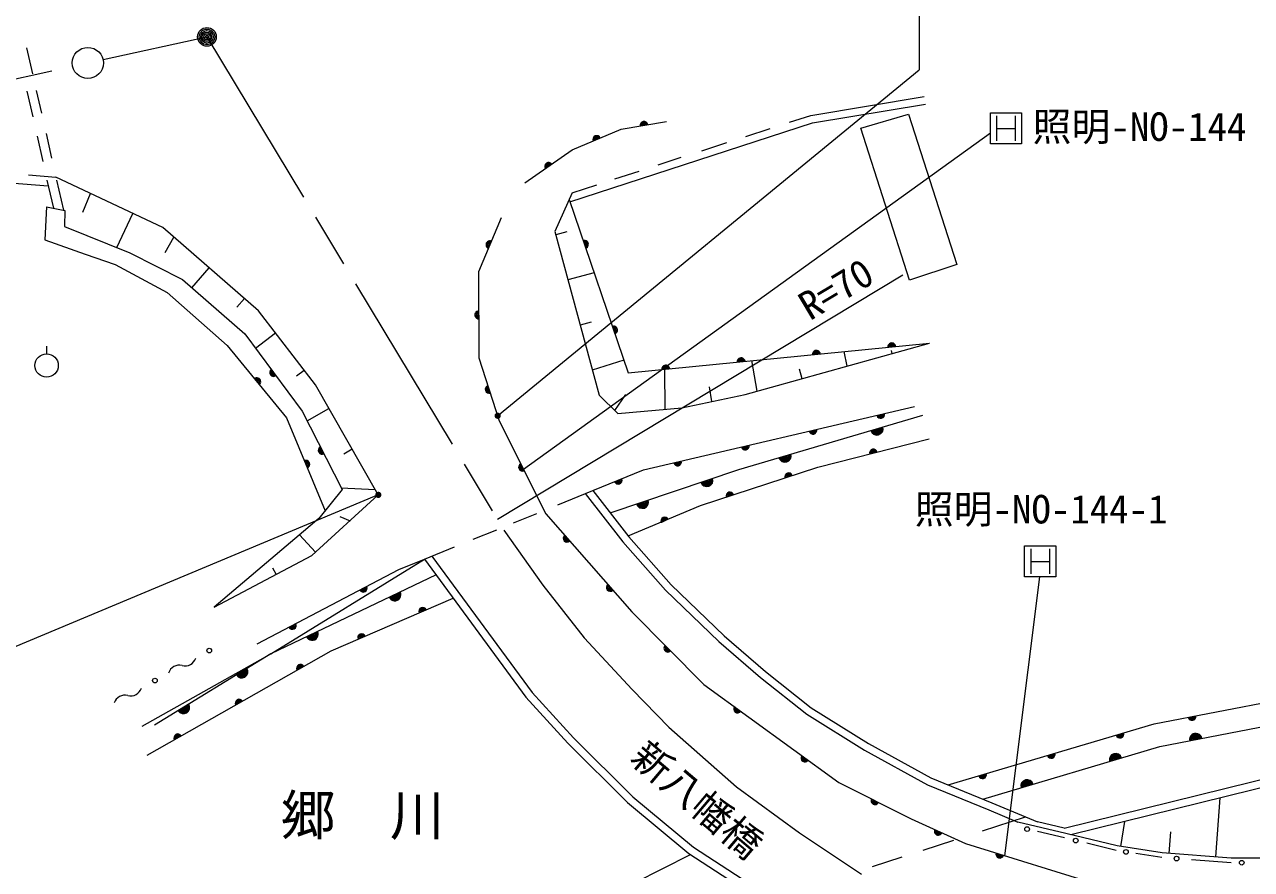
# Model space of a CAD drawing. Units: millimetres, scale not verified. Extents: x 40000 to 680000, y 20000 to 380000.
# Drawn here: x 383770 to 462528, y 262568 to 316785 of the extents above; entities that cross this region are included whole.
import ezdxf
from ezdxf.enums import TextEntityAlignment as Align

# ---------------------------------------------------------------- set-up
doc = ezdxf.new("R2010")
doc.units = ezdxf.units.MM
doc.header["$LTSCALE"] = 1000
doc.linetypes.add('CHAIN', pattern=[18.5, 12, -1.5, 3.5, -1.5])
for name, color, linetype, lineweight in [('M-BGD', 7, 'Continuous', 13), ('M-BMK', 2, 'CHAIN', 13), ('M-BMK-SRVR', 3, 'Continuous', 13), ('M-STR-HTXT', 7, 'Continuous', 13), ('M-STR-STR1', 1, 'Continuous', 13), ('M-STR-STR3', 7, 'Continuous', 13), ('M-STR-STRC', 7, 'Continuous', 13), ('M-TTL', 7, 'Continuous', 13)]:
    doc.layers.add(name, color=color, linetype=linetype, lineweight=lineweight)
doc.styles.add('ＭＳ ゴシック', font='')
doc.styles.get('ＭＳ ゴシック').set_extended_font_data('MS Gothic')

# ---------------------------------------------------------------- blocks, each defined once
blk = doc.blocks.new('filled_dot')
at = {"color": 0, "linetype": 'Continuous', "lineweight": -2, "const_width": 1.25}
blk.add_lwpolyline([(-0.625, 0, 1), (0.625, 0, 1)], format="xyb", close=True, dxfattribs=at)

msp = doc.modelspace()

# ---------------------------------------------------------------- linework, layer by layer
at = {"layer": 'M-BGD'}
for p, q in [((383906, 315290), (384282, 313625)), ((383922, 312500), (384292, 310863)), ((384523, 312561), (384853, 311102)), ((434234, 310958), (441512, 312162)), ((434353, 310471), (441594, 311668)), ((418777, 305419), (434353, 310471)), ((422066, 310071), (424983, 310567)), ((432881, 310519), (434234, 310958)), ((437442, 310135), (440519, 311037)), ((440519, 311037), (443617, 301396)), ((384571, 309628), (384942, 307990)), ((385150, 309787), (385508, 308206)), ((418931, 308736), (422066, 310071)), ((430077, 309610), (431633, 310115)), ((440581, 300391), (437442, 310135)), ((415890, 306626), (418931, 308736)), ((427242, 308690), (428856, 309214)), ((424444, 307783), (425927, 308264)), ((421654, 306878), (423223, 307387)), ((378302, 306995), (385296, 306426)), ((384016, 307132), (385784, 306989)), ((385209, 306807), (385619, 304995)), ((392638, 303751), (385784, 306989)), ((385826, 306800), (386262, 304872)), ((418913, 305989), (420496, 306502)), ((387511, 304756), (388005, 305939)), ((418913, 305989), (417815, 303508)), ((385181, 305078), (385068, 302960)), ((385181, 305078), (386367, 304852)), ((386367, 304852), (386339, 303836)), ((418726, 305567), (422517, 294436)), ((389688, 302478), (390718, 304658)), ((414369, 304391), (412910, 300915)), ((386339, 303836), (390520, 302141)), ((398796, 298412), (392638, 303751)), ((417815, 303508), (420652, 292992)), ((418575, 303486), (417872, 303296)), ((385068, 302960), (387667, 302056)), ((392799, 302165), (393352, 303132)), ((387667, 302056), (389588, 301378)), ((390520, 302141), (393909, 300418)), ((389588, 301378), (392921, 299598)), ((394515, 299893), (395619, 301166)), ((412910, 300915), (412941, 295391)), ((443617, 301396), (440581, 300391)), ((393909, 300418), (397920, 296943)), ((420332, 300852), (418654, 300400)), ((392921, 299598), (396784, 296187)), ((397401, 298642), (397886, 299201)), ((402440, 293667), (398796, 298412)), ((397920, 296943), (401592, 291972)), ((398605, 296016), (399883, 296997)), ((420138, 297693), (419435, 297503)), ((385192, 295651), (385192, 296151)), ((396784, 296187), (400576, 291548)), ((422517, 294436), (441856, 296341)), ((430022, 293049), (441856, 296341)), ((412941, 295391), (414245, 291357)), ((436370, 295800), (436561, 294868)), ((439398, 295865), (439451, 295672)), ((401218, 294240), (401710, 294617)), ((422239, 295253), (420216, 294607)), ((424851, 294666), (424869, 292091)), ((430441, 295217), (430781, 293260)), ((433495, 294696), (433671, 294064)), ((406479, 286605), (402440, 293667)), ((420652, 292992), (421855, 291817)), ((422337, 293046), (421643, 292025)), ((425953, 292190), (430022, 293049)), ((427708, 293542), (427869, 292595)), ((423509, 288211), (440908, 292274)), ((400576, 291548), (403075, 285590)), ((401592, 291972), (404163, 286944)), ((401908, 291355), (403305, 292154)), ((421855, 291817), (425953, 292190)), ((429628, 288236), (441434, 291712)), ((414245, 291357), (417224, 285398)), ((434698, 288381), (441833, 290191)), ((404260, 289244), (404795, 289550)), ((427166, 285918), (434698, 288381)), ((420239, 286879), (423509, 288211)), ((421362, 285443), (429628, 288236)), ((404163, 286944), (402666, 285080)), ((404102, 287063), (406284, 286946)), ((419757, 286683), (422172, 283598)), ((402214, 282707), (406479, 286605)), ((422509, 283971), (427166, 285918)), ((404007, 285212), (404662, 284944)), ((417224, 285398), (422748, 279098)), ((402666, 285080), (395943, 279402)), ((456289, 271913), (524161, 285075)), ((401429, 284035), (402447, 282920)), ((422172, 283598), (424917, 280483)), ((456646, 270455), (524473, 283608)), ((395943, 279402), (402214, 282707)), ((399573, 276405), (409446, 282483)), ((407788, 281808), (409446, 282483)), ((409924, 282678), (416347, 273933)), ((398692, 277039), (407788, 281808)), ((410189, 281472), (399573, 276405)), ((399694, 281924), (399919, 281498)), ((424917, 280483), (428336, 277187)), ((403448, 276591), (411286, 279979)), ((422748, 279098), (427373, 274443)), ((391638, 269896), (403448, 276591)), ((428336, 277187), (431015, 274877)), ((391328, 271756), (399573, 276405)), ((399573, 276405), (392103, 271818)), ((431015, 274877), (433981, 272529)), ((427373, 274443), (436031, 268143)), ((416347, 273933), (419002, 271012)), ((433981, 272529), (437686, 270213)), ((443060, 267990), (456289, 271913)), ((419002, 271012), (422807, 267236)), ((437686, 270213), (441731, 267990)), ((445286, 267086), (456646, 270455)), ((450515, 265212), (467637, 269445)), ((450939, 264802), (467703, 268947)), ((436031, 268143), (440686, 265815)), ((441731, 267990), (445669, 266390)), ((422807, 267236), (426702, 263991)), ((460501, 267166), (460221, 263378)), ((445669, 266390), (447540, 265602)), ((440686, 265815), (444162, 264232)), ((450603, 264883), (447540, 265602)), ((448023, 265941), (448793, 265616)), ((450515, 265212), (448793, 265616)), ((454380, 265652), (454130, 264048)), ((450534, 264591), (448784, 265002)), ((453906, 264083), (450603, 264883)), ((457337, 264977), (457234, 263599)), ((426702, 263991), (431807, 260693)), ((444162, 264232), (453007, 261501)), ((453848, 263788), (451954, 264247)), ((456799, 263631), (453906, 264083)), ((426500, 263508), (406691, 253521)), ((456764, 263333), (455098, 263593)), ((461230, 263303), (456799, 263631)), ((461219, 263003), (458673, 263192)), ((464389, 263303), (461230, 263303))]:
    msp.add_line(p, q, dxfattribs=at)
for centre, radius in [((385187, 294905), 750), ((395628, 276612), 150), ((392140, 274691), 150), ((448127, 265156), 150), ((451244, 264419), 150), ((454473, 263691), 150), ((457719, 263262), 150), ((461900, 263003), 150)]:
    msp.add_circle(centre, radius, dxfattribs=at)
for centre, radius, start, end in [((423524, 310319), 250, 9.65989, 189.65989), ((423524, 310319), 200, 9.65989, 189.65989), ((423524, 310319), 150, 9.65989, 189.65989), ((423524, 310319), 100, 9.65989, 189.65989), ((423524, 310319), 50, 9.65989, 189.65989), ((420498, 309403), 250, 23.06152, 203.06152), ((420498, 309403), 200, 23.06152, 203.06152), ((420498, 309403), 150, 23.06152, 203.06152), ((420498, 309403), 100, 23.06152, 203.06152), ((420498, 309403), 50, 23.06152, 203.06152), ((417410, 307681), 250, 34.75591, 214.75591), ((417410, 307681), 200, 34.75591, 214.75591), ((417410, 307681), 150, 34.75591, 214.75591), ((417410, 307681), 100, 34.75591, 214.75591), ((417410, 307681), 50, 34.75591, 214.75591), ((413640, 302653), 250, 67.23499, 247.23499), ((413640, 302653), 200, 67.23499, 247.23499), ((413640, 302653), 150, 67.23499, 247.23499), ((413640, 302653), 100, 67.23499, 247.23499), ((413640, 302653), 50, 67.23499, 247.23499), ((419712, 302673), 250, 288.8078, 108.8078), ((419712, 302673), 200, 288.8078, 108.8078), ((419712, 302673), 150, 288.8078, 108.8078), ((419712, 302673), 100, 288.8078, 108.8078), ((419712, 302673), 50, 288.8078, 108.8078), ((412926, 298153), 250, 90.32188, 270.32188), ((412926, 298153), 200, 90.32188, 270.32188), ((412926, 298153), 150, 90.32188, 270.32188), ((412926, 298153), 100, 90.32188, 270.32188), ((412926, 298153), 50, 90.32188, 270.32188), ((421582, 297182), 250, 288.8078, 108.8078), ((421582, 297182), 200, 288.8078, 108.8078), ((421582, 297182), 150, 288.8078, 108.8078), ((421582, 297182), 100, 288.8078, 108.8078), ((421582, 297182), 50, 288.8078, 108.8078), ((439439, 296102), 250, 5.62369, 185.62369), ((439439, 296102), 200, 5.62369, 185.62369), ((439439, 296102), 150, 5.62369, 185.62369), ((439439, 296102), 100, 5.62369, 185.62369), ((439439, 296102), 50, 5.62369, 185.62369), ((429769, 295150), 250, 5.62369, 185.62369), ((429769, 295150), 200, 5.62369, 185.62369), ((434604, 295626), 250, 5.62369, 185.62369), ((434604, 295626), 200, 5.62369, 185.62369), ((434604, 295626), 150, 5.62369, 185.62369), ((434604, 295626), 100, 5.62369, 185.62369), ((434604, 295626), 50, 5.62369, 185.62369), ((399756, 294458), 250, 126.45092, 306.45092), ((399756, 294458), 200, 126.45092, 306.45092), ((399756, 294458), 150, 126.45092, 306.45092), ((424935, 294674), 250, 5.62369, 185.62369), ((424935, 294674), 200, 5.62369, 185.62369), ((424935, 294674), 150, 5.62369, 185.62369), ((424935, 294674), 100, 5.62369, 185.62369), ((424935, 294674), 50, 5.62369, 185.62369), ((429769, 295150), 150, 5.62369, 185.62369), ((429769, 295150), 100, 5.62369, 185.62369), ((429769, 295150), 50, 5.62369, 185.62369), ((398680, 293868), 250, 309.25637, 129.25637), ((398680, 293868), 200, 309.25637, 129.25637), ((398680, 293868), 150, 309.25637, 129.25637), ((398680, 293868), 100, 309.25637, 129.25637), ((398680, 293868), 50, 309.25637, 129.25637), ((399756, 294458), 100, 126.45092, 306.45092), ((399756, 294458), 50, 126.45092, 306.45092), ((413593, 293374), 250, 107.90445, 287.90445), ((413593, 293374), 200, 107.90445, 287.90445), ((413593, 293374), 150, 107.90445, 287.90445), ((413593, 293374), 100, 107.90445, 287.90445), ((413593, 293374), 50, 107.90445, 287.90445), ((438733, 291766), 250, 193.14322, 13.14322), ((438733, 291766), 200, 193.14322, 13.14322), ((438733, 291766), 150, 193.14322, 13.14322), ((438733, 291766), 100, 193.14322, 13.14322), ((438733, 291766), 50, 193.14322, 13.14322), ((434383, 290750), 250, 193.14322, 13.14322), ((434383, 290750), 200, 193.14322, 13.14322), ((434383, 290750), 150, 193.14322, 13.14322), ((434383, 290750), 100, 193.14322, 13.14322), ((434383, 290750), 50, 193.14322, 13.14322), ((438483, 290843), 400, 196.40857, 16.40857), ((438483, 290843), 400, 196.40857, 16.40857), ((438483, 290843), 350, 196.40857, 16.40857), ((438483, 290843), 300, 196.40857, 16.40857), ((438483, 290843), 250, 196.40857, 16.40857), ((438483, 290843), 200, 196.40857, 16.40857), ((438483, 290843), 150, 196.40857, 16.40857), ((438483, 290843), 100, 196.40857, 16.40857), ((438483, 290843), 50, 196.40857, 16.40857), ((402878, 289458), 250, 117.07775, 297.07775), ((402878, 289458), 200, 117.07775, 297.07775), ((402878, 289458), 150, 117.07775, 297.07775), ((402878, 289458), 100, 117.07775, 297.07775), ((402878, 289458), 50, 117.07775, 297.07775), ((430034, 289735), 250, 193.14322, 13.14322), ((430034, 289735), 200, 193.14322, 13.14322), ((430034, 289735), 150, 193.14322, 13.14322), ((430034, 289735), 100, 193.14322, 13.14322), ((430034, 289735), 50, 193.14322, 13.14322), ((432580, 289105), 400, 196.40857, 16.40857), ((432580, 289105), 400, 196.40857, 16.40857), ((432580, 289105), 350, 196.40857, 16.40857), ((432580, 289105), 300, 196.40857, 16.40857), ((432580, 289105), 250, 196.40857, 16.40857), ((432580, 289105), 200, 196.40857, 16.40857), ((432580, 289105), 150, 196.40857, 16.40857), ((432580, 289105), 100, 196.40857, 16.40857), ((432580, 289105), 50, 196.40857, 16.40857), ((438266, 289286), 250, 14.24136, 194.24136), ((438266, 289286), 200, 14.24136, 194.24136), ((438266, 289286), 150, 14.24136, 194.24136), ((438266, 289286), 100, 14.24136, 194.24136), ((438266, 289286), 50, 14.24136, 194.24136), ((401825, 288569), 250, 292.75864, 112.75864), ((401825, 288569), 200, 292.75864, 112.75864), ((401825, 288569), 150, 292.75864, 112.75864), ((401825, 288569), 100, 292.75864, 112.75864), ((401825, 288569), 50, 292.75864, 112.75864), ((415734, 288377), 250, 116.56505, 296.56505), ((415734, 288377), 200, 116.56505, 296.56505), ((415734, 288377), 150, 116.56505, 296.56505), ((415734, 288377), 100, 116.56505, 296.56505), ((415734, 288377), 50, 116.56505, 296.56505), ((425684, 288719), 250, 193.14322, 13.14322), ((425684, 288719), 200, 193.14322, 13.14322), ((425684, 288719), 150, 193.14322, 13.14322), ((425684, 288719), 100, 193.14322, 13.14322), ((425684, 288719), 50, 193.14322, 13.14322), ((421874, 287545), 250, 202.16123, 22.16123), ((421874, 287545), 200, 202.16123, 22.16123), ((421874, 287545), 150, 202.16123, 22.16123), ((421874, 287545), 100, 202.16123, 22.16123), ((421874, 287545), 50, 202.16123, 22.16123), ((427562, 287538), 400, 198.66691, 18.66691), ((427562, 287538), 400, 198.66691, 18.66691), ((427562, 287538), 350, 198.66691, 18.66691), ((427562, 287538), 300, 198.66691, 18.66691), ((427562, 287538), 250, 198.66691, 18.66691), ((427562, 287538), 200, 198.66691, 18.66691), ((427562, 287538), 150, 198.66691, 18.66691), ((427562, 287538), 100, 198.66691, 18.66691), ((427562, 287538), 50, 198.66691, 18.66691), ((432815, 287765), 250, 18.10376, 198.10376), ((432815, 287765), 200, 18.10376, 198.10376), ((432815, 287765), 150, 18.10376, 198.10376), ((432815, 287765), 100, 18.10376, 198.10376), ((432815, 287765), 50, 18.10376, 198.10376), ((429049, 286534), 250, 18.10376, 198.10376), ((429049, 286534), 200, 18.10376, 198.10376), ((429049, 286534), 150, 18.10376, 198.10376), ((423429, 286141), 400, 198.66691, 18.66691), ((423429, 286141), 400, 198.66691, 18.66691), ((423429, 286141), 350, 198.66691, 18.66691), ((423429, 286141), 300, 198.66691, 18.66691), ((423429, 286141), 250, 198.66691, 18.66691), ((423429, 286141), 200, 198.66691, 18.66691), ((423429, 286141), 150, 198.66691, 18.66691), ((423429, 286141), 100, 198.66691, 18.66691), ((423429, 286141), 50, 198.66691, 18.66691), ((429049, 286534), 100, 18.10376, 198.10376), ((429049, 286534), 50, 18.10376, 198.10376), ((424861, 284918), 250, 23.46144, 203.46144), ((424861, 284918), 200, 23.46144, 203.46144), ((424861, 284918), 150, 23.46144, 203.46144), ((424861, 284918), 100, 23.46144, 203.46144), ((424861, 284918), 50, 23.46144, 203.46144), ((418605, 283823), 250, 131.24582, 311.24582), ((418605, 283823), 200, 131.24582, 311.24582), ((418605, 283823), 150, 131.24582, 311.24582), ((418605, 283823), 100, 131.24582, 311.24582), ((418605, 283823), 50, 131.24582, 311.24582), ((405514, 280616), 250, 207.66676, 27.66676), ((405514, 280616), 200, 207.66676, 27.66676), ((405514, 280616), 150, 207.66676, 27.66676), ((405514, 280616), 100, 207.66676, 27.66676), ((405514, 280616), 50, 207.66676, 27.66676), ((407535, 280206), 400, 205.51707, 25.51707), ((407535, 280206), 400, 205.51707, 25.51707), ((421367, 280673), 250, 131.24582, 311.24582), ((421367, 280673), 200, 131.24582, 311.24582), ((421367, 280673), 150, 131.24582, 311.24582), ((421367, 280673), 100, 131.24582, 311.24582), ((421367, 280673), 50, 131.24582, 311.24582), ((407535, 280206), 350, 205.51707, 25.51707), ((407535, 280206), 300, 205.51707, 25.51707), ((407535, 280206), 250, 205.51707, 25.51707), ((407535, 280206), 200, 205.51707, 25.51707), ((407535, 280206), 150, 205.51707, 25.51707), ((407535, 280206), 100, 205.51707, 25.51707), ((407535, 280206), 50, 205.51707, 25.51707), ((409326, 279132), 250, 23.37416, 203.37416), ((409326, 279132), 200, 23.37416, 203.37416), ((409326, 279132), 150, 23.37416, 203.37416), ((409326, 279132), 100, 23.37416, 203.37416), ((409326, 279132), 50, 23.37416, 203.37416), ((400966, 278231), 250, 207.66676, 27.66676), ((400966, 278231), 200, 207.66676, 27.66676), ((400966, 278231), 150, 207.66676, 27.66676), ((400966, 278231), 100, 207.66676, 27.66676), ((400966, 278231), 50, 207.66676, 27.66676), ((402227, 277672), 400, 205.51707, 25.51707), ((402227, 277672), 400, 205.51707, 25.51707), ((402227, 277672), 350, 205.51707, 25.51707), ((402227, 277672), 300, 205.51707, 25.51707), ((402227, 277672), 250, 205.51707, 25.51707), ((402227, 277672), 200, 205.51707, 25.51707), ((402227, 277672), 150, 205.51707, 25.51707), ((402227, 277672), 100, 205.51707, 25.51707), ((402227, 277672), 50, 205.51707, 25.51707), ((405407, 277438), 250, 23.37416, 203.37416), ((405407, 277438), 200, 23.37416, 203.37416), ((405407, 277438), 150, 23.37416, 203.37416), ((405407, 277438), 100, 23.37416, 203.37416), ((405407, 277438), 50, 23.37416, 203.37416), ((425060, 276770), 250, 134.80838, 314.80838), ((425060, 276770), 200, 134.80838, 314.80838), ((425060, 276770), 150, 134.80838, 314.80838), ((425060, 276770), 100, 134.80838, 314.80838), ((425060, 276770), 50, 134.80838, 314.80838), ((393699, 274956), 720, 75.07533, 162.63105), ((394070, 276347), 720, 255.07533, 342.63105), ((401480, 275475), 250, 29.55016, 209.55016), ((401480, 275475), 200, 29.55016, 209.55016), ((397706, 275258), 400, 211.55441, 31.55441), ((397706, 275258), 400, 211.55441, 31.55441), ((397706, 275258), 350, 211.55441, 31.55441), ((397706, 275258), 300, 211.55441, 31.55441), ((397706, 275258), 250, 211.55441, 31.55441), ((397706, 275258), 200, 211.55441, 31.55441), ((397706, 275258), 150, 211.55441, 31.55441), ((397706, 275258), 100, 211.55441, 31.55441), ((397706, 275258), 50, 211.55441, 31.55441), ((401480, 275475), 150, 29.55016, 209.55016), ((401480, 275475), 100, 29.55016, 209.55016), ((401480, 275475), 50, 29.55016, 209.55016), ((390582, 274425), 720, 255.07533, 342.63105), ((390211, 273035), 720, 75.07533, 162.63105), ((397543, 273243), 250, 29.55016, 209.55016), ((397543, 273243), 200, 29.55016, 209.55016), ((397543, 273243), 150, 29.55016, 209.55016), ((397543, 273243), 100, 29.55016, 209.55016), ((397543, 273243), 50, 29.55016, 209.55016), ((393971, 272964), 400, 211.55441, 31.55441), ((393971, 272964), 400, 211.55441, 31.55441), ((393971, 272964), 350, 211.55441, 31.55441), ((393971, 272964), 300, 211.55441, 31.55441), ((393971, 272964), 250, 211.55441, 31.55441), ((393971, 272964), 200, 211.55441, 31.55441), ((393971, 272964), 150, 211.55441, 31.55441), ((393971, 272964), 100, 211.55441, 31.55441), ((393971, 272964), 50, 211.55441, 31.55441), ((429537, 272868), 250, 143.96042, 323.96042), ((429537, 272868), 200, 143.96042, 323.96042), ((429537, 272868), 150, 143.96042, 323.96042), ((429537, 272868), 100, 143.96042, 323.96042), ((429537, 272868), 50, 143.96042, 323.96042), ((458713, 272383), 250, 190.9746, 10.9746), ((458713, 272383), 200, 190.9746, 10.9746), ((458713, 272383), 150, 190.9746, 10.9746), ((458713, 272383), 100, 190.9746, 10.9746), ((458713, 272383), 50, 190.9746, 10.9746), ((393606, 271012), 250, 29.55016, 209.55016), ((393606, 271012), 200, 29.55016, 209.55016), ((393606, 271012), 150, 29.55016, 209.55016), ((393606, 271012), 100, 29.55016, 209.55016), ((393606, 271012), 50, 29.55016, 209.55016), ((454084, 271259), 250, 196.51781, 16.51781), ((454084, 271259), 200, 196.51781, 16.51781), ((454084, 271259), 150, 196.51781, 16.51781), ((454084, 271259), 100, 196.51781, 16.51781), ((454084, 271259), 50, 196.51781, 16.51781), ((458957, 270903), 400, 10.9746, 190.9746), ((458957, 270903), 400, 10.9746, 190.9746), ((458957, 270903), 350, 10.9746, 190.9746), ((458957, 270903), 300, 10.9746, 190.9746), ((458957, 270903), 250, 10.9746, 190.9746), ((458957, 270903), 200, 10.9746, 190.9746), ((458957, 270903), 150, 10.9746, 190.9746), ((458957, 270903), 100, 10.9746, 190.9746), ((458957, 270903), 50, 10.9746, 190.9746), ((433867, 269718), 250, 143.96042, 323.96042), ((433867, 269718), 200, 143.96042, 323.96042), ((433867, 269718), 150, 143.96042, 323.96042), ((433867, 269718), 100, 143.96042, 323.96042), ((433867, 269718), 50, 143.96042, 323.96042), ((449675, 269952), 250, 196.51781, 16.51781), ((449675, 269952), 200, 196.51781, 16.51781), ((449675, 269952), 150, 196.51781, 16.51781), ((449675, 269952), 100, 196.51781, 16.51781), ((449675, 269952), 50, 196.51781, 16.51781), ((453806, 269612), 400, 16.51781, 196.51781), ((453806, 269612), 400, 16.51781, 196.51781), ((453806, 269612), 350, 16.51781, 196.51781), ((453806, 269612), 300, 16.51781, 196.51781), ((453806, 269612), 250, 16.51781, 196.51781), ((453806, 269612), 200, 16.51781, 196.51781), ((453806, 269612), 150, 16.51781, 196.51781), ((453806, 269612), 100, 16.51781, 196.51781), ((453806, 269612), 50, 16.51781, 196.51781), ((445265, 268644), 250, 196.51781, 16.51781), ((445265, 268644), 200, 196.51781, 16.51781), ((445265, 268644), 150, 196.51781, 16.51781), ((445265, 268644), 100, 196.51781, 16.51781), ((445265, 268644), 50, 196.51781, 16.51781), ((448126, 267928), 400, 16.51781, 196.51781), ((448126, 267928), 400, 16.51781, 196.51781), ((448126, 267928), 350, 16.51781, 196.51781), ((448126, 267928), 300, 16.51781, 196.51781), ((448126, 267928), 250, 16.51781, 196.51781), ((448126, 267928), 200, 16.51781, 196.51781), ((448126, 267928), 150, 16.51781, 196.51781), ((448126, 267928), 100, 16.51781, 196.51781), ((448126, 267928), 50, 16.51781, 196.51781), ((438359, 266979), 250, 153.43495, 333.43495), ((438359, 266979), 200, 153.43495, 333.43495), ((438359, 266979), 150, 153.43495, 333.43495), ((438359, 266979), 100, 153.43495, 333.43495), ((438359, 266979), 50, 153.43495, 333.43495), ((442424, 265024), 250, 155.51751, 335.51751), ((442424, 265024), 200, 155.51751, 335.51751), ((442424, 265024), 150, 155.51751, 335.51751), ((442424, 265024), 100, 155.51751, 335.51751), ((442424, 265024), 50, 155.51751, 335.51751), ((446374, 263549), 250, 162.84078, 342.84078), ((446374, 263549), 200, 162.84078, 342.84078), ((446374, 263549), 150, 162.84078, 342.84078), ((446374, 263549), 100, 162.84078, 342.84078), ((446374, 263549), 50, 162.84078, 342.84078)]:
    msp.add_arc(centre, radius, start, end, dxfattribs=at)
at = {"layer": 'M-BMK'}
for p, q in [((388811, 314534), (395480, 315994)), ((395480, 315994), (414534, 284345)), ((319582, 299374), (386857, 314106)), ((414534, 284345), (417035, 280814)), ((417035, 280814), (419683, 277430)), ((419683, 277430), (422773, 274120)), ((422773, 274120), (425127, 271692)), ((425127, 271692), (429467, 267867)), ((429467, 267867), (433513, 264924)), ((433513, 264924), (437486, 262276))]:
    msp.add_line(p, q, dxfattribs=at)
at = {"layer": 'M-BMK-SRVR'}
msp.add_circle((387834, 314320), 1000, dxfattribs=at)
at = {"layer": 'M-STR-HTXT'}
msp.add_line((440158, 300694), (414126, 285022), dxfattribs=at)
at = {"layer": 'M-STR-STR1'}
for p, q in [((418006, 285970), (420239, 286879)), ((420239, 286879), (422556, 283918)), ((415160, 284811), (416653, 285419)), ((412573, 283757), (414081, 284371)), ((422556, 283918), (425278, 280829)), ((409446, 282483), (411361, 283263)), ((409446, 282483), (415959, 273616)), ((425278, 280829), (428673, 277556)), ((428673, 277556), (431334, 275263)), ((431334, 275263), (434270, 272938)), ((415959, 273616), (418640, 270667)), ((434270, 272938), (437940, 270645)), ((418640, 270667), (422471, 266866)), ((437940, 270645), (441946, 268443)), ((441946, 268443), (445861, 266852)), ((422471, 266866), (426405, 263587)), ((445861, 266852), (448023, 265941)), ((445257, 265046), (448023, 265941)), ((441450, 263814), (443421, 264451)), ((426405, 263587), (431193, 260494)), ((438208, 262764), (440099, 263376))]:
    msp.add_line(p, q, dxfattribs=at)
at = {"layer": 'M-STR-STR3'}
for p, q in [((445774, 309128), (445774, 311128)), ((445774, 311128), (447774, 311128)), ((447774, 311128), (447774, 309128)), ((446164, 310918), (446164, 309318)), ((447364, 310918), (447364, 309318)), ((415796, 288255), (445774, 309845)), ((446164, 310118), (447364, 310118)), ((447774, 309128), (445774, 309128)), ((447967, 281342), (447967, 283342)), ((447967, 283342), (449967, 283342)), ((448357, 283132), (448357, 281532)), ((449557, 283132), (449557, 281532)), ((449967, 283342), (449967, 281342)), ((448357, 282332), (449557, 282332)), ((446690, 263452), (448939, 281342)), ((449967, 281342), (447967, 281342))]:
    msp.add_line(p, q, dxfattribs=at)
at = {"layer": 'M-STR-STRC'}
for p, q in [((441195, 318684), (441195, 313889)), ((414140, 291682), (441195, 313889)), ((406479, 286605), (373739, 272908))]:
    msp.add_line(p, q, dxfattribs=at)
at = {"layer": 'M-TTL'}
for radius in [600, 600, 500, 400, 300, 200, 100]:
    msp.add_circle((395480, 315994), radius, dxfattribs=at)

# ---------------------------------------------------------------- block references
at = {"layer": 'M-STR-STRC', "xscale": 160, "yscale": 160}
for p, rotation in [((414140, 291682), 39.4), ((406479, 286605), 202.7)]:
    msp.add_blockref('filled_dot', p, dxfattribs=dict(at, rotation=rotation))

# ---------------------------------------------------------------- texts
at = {"layer": 'M-STR-HTXT', "style": 'ＭＳ ゴシック'}
msp.add_text('R=70', height=1833, rotation=30.844, dxfattribs=at).set_placement((433711, 298534), align=Align.MIDDLE_LEFT)
msp.add_text('郷\u3000川', height=2566, dxfattribs=at).set_placement((400220, 263999), align=Align.BOTTOM_LEFT)
at = {"layer": 'M-STR-STR1', "style": 'ＭＳ ゴシック'}
msp.add_text('新八幡橋', height=1833, rotation=319.743, dxfattribs=at).set_placement((422195, 269158), align=Align.BOTTOM_LEFT)
at = {"layer": 'M-STR-STR3', "style": 'ＭＳ ゴシック'}
for s, p in [('照明-NO-144', (448472, 308766)), ('照明-NO-144-1', (440911, 284219))]:
    msp.add_text(s, height=1833, dxfattribs=at).set_placement(p, align=Align.BOTTOM_LEFT)

doc.saveas('drawing.dxf')
